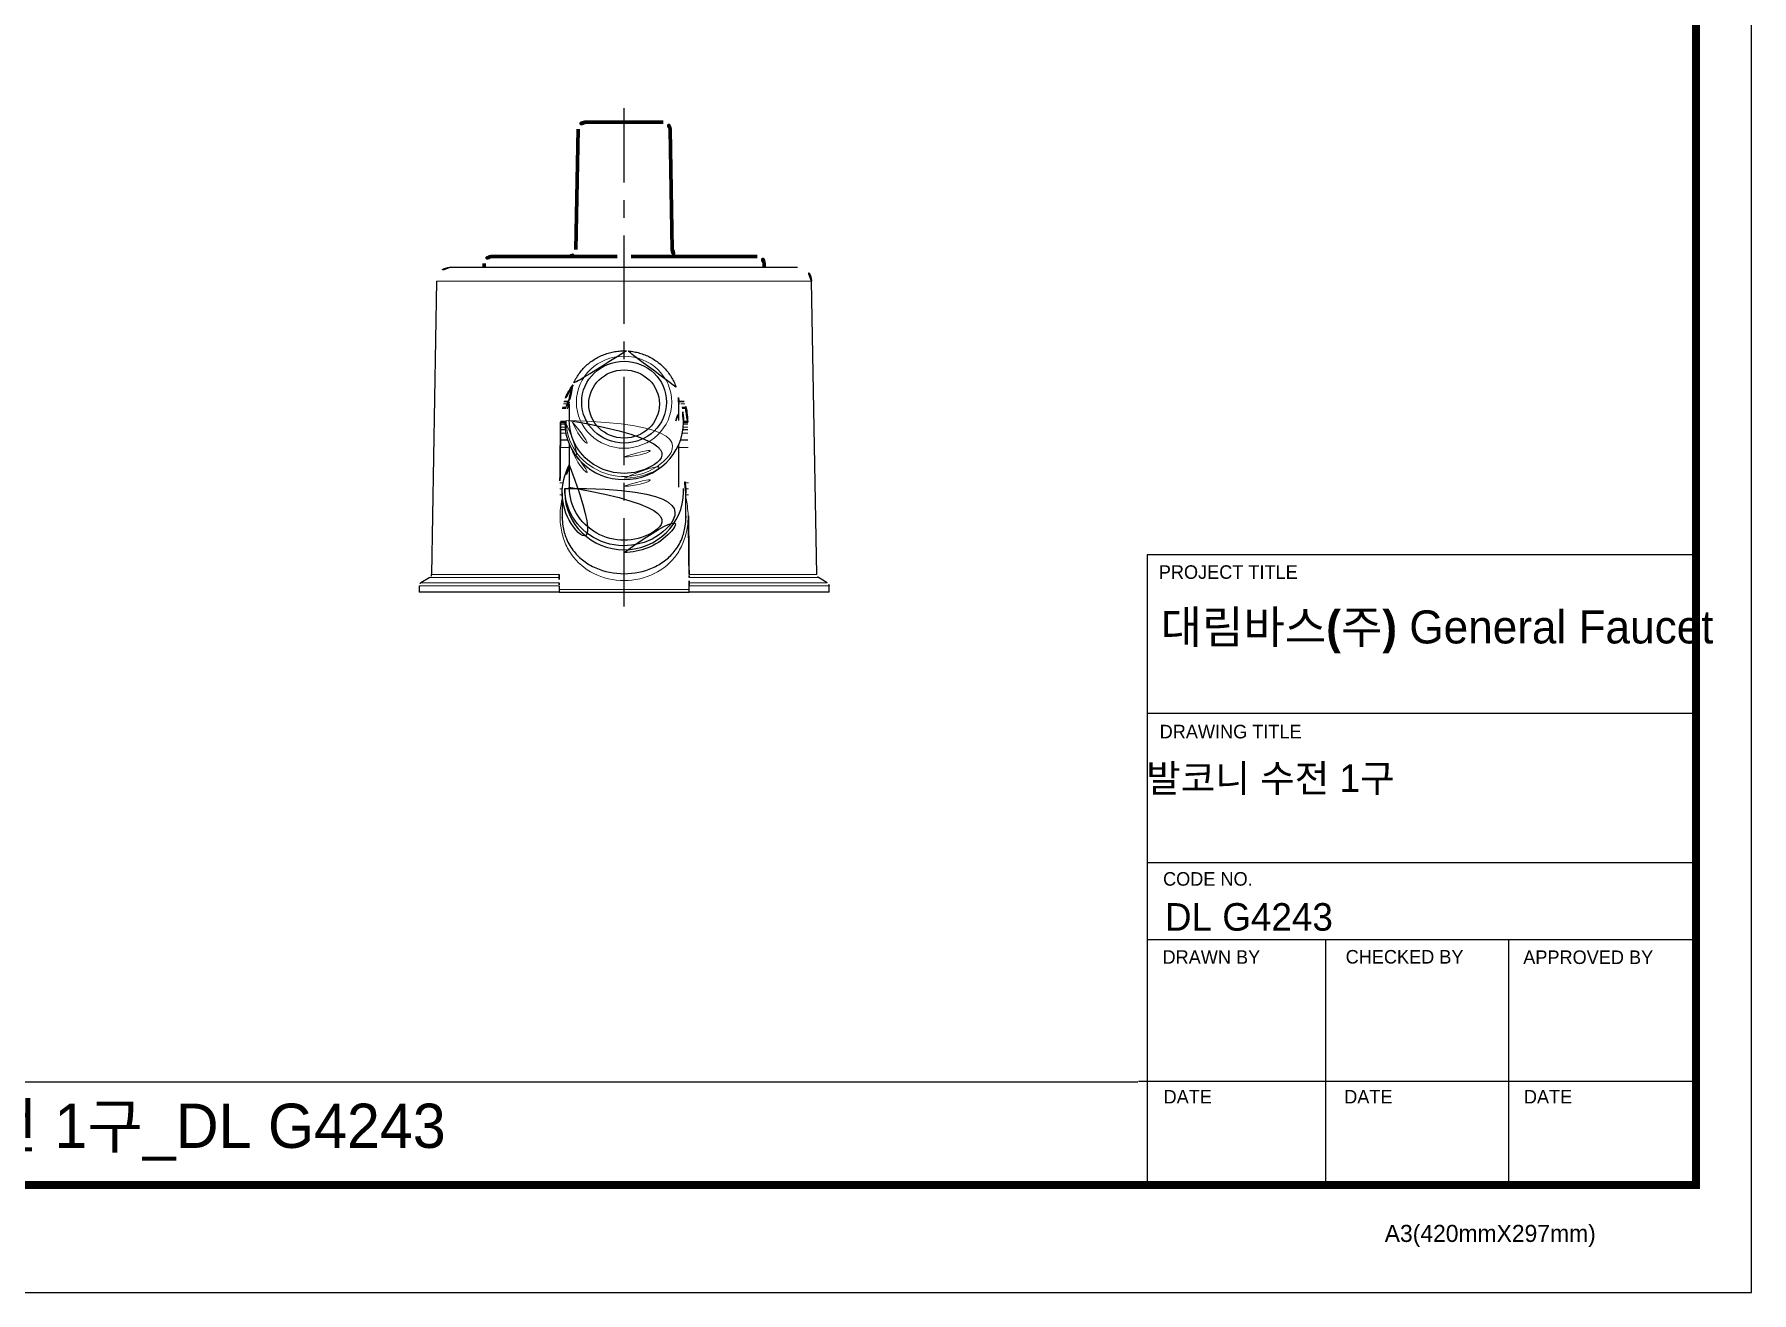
# Model space of a CAD drawing. Extents: x 16296679582 to 16296680068, y -37409616349 to -37409615993.
# Drawn here: x 16296679824.7 to 16296680067.8, y -37409616348.8 to -37409616170.7 of the extents above; entities that cross this region are included whole.
import ezdxf

# ---------------------------------------------------------------- set-up
doc = ezdxf.new("R2010")
doc.units = 0
doc.header["$LTSCALE"] = 10
doc.header["$MEASUREMENT"] = 0
doc.linetypes.add('CENTER', pattern=[2, 1.25, -0.25, 0.25, -0.25])
doc.layers.get('0').update_dxf_attribs({"linetype": 'CONTINUOUS'})
doc.layers.add('1', color=7, linetype='CONTINUOUS')
doc.styles.add('Daelim Dimension', font='')
doc.styles.get('Daelim Dimension').set_extended_font_data('나눔고딕')

msp = doc.modelspace()

# ---------------------------------------------------------------- linework, layer by layer
at = {"color": 1, "linetype": 'CENTER'}
msp.add_line((16296679908.20093, -37409616251.62591), (16296679908.20093, -37409616181.12591), dxfattribs=at)
at = {"color": 5, "ltscale": 40}
for p, q in [((16296680059.91443, -37409616244.35258), (16296679982.22892, -37409616244.35258)), ((16296680059.91443, -37409616266.80708), (16296679982.22892, -37409616266.80708)), ((16296680059.91443, -37409616266.80708), (16296679982.22892, -37409616266.80708)), ((16296680059.91443, -37409616287.93005), (16296679982.22892, -37409616287.93005)), ((16296680059.91443, -37409616287.93005), (16296679982.22892, -37409616287.93005)), ((16296680059.91443, -37409616298.82442), (16296679982.22892, -37409616298.82442)), ((16296680059.91443, -37409616298.82442), (16296679982.22892, -37409616298.82442)), ((16296680007.46185, -37409616298.82442), (16296680007.46185, -37409616333.50482)), ((16296680033.35815, -37409616298.82442), (16296680033.35815, -37409616333.50482)), ((16296680059.91443, -37409616318.85796), (16296679981.00099, -37409616318.85796)), ((16296680059.91443, -37409616318.85796), (16296679982.83416, -37409616318.85796)), ((16296680059.91443, -37409616333.50482), (16296679993.33774, -37409616333.50482))]:
    msp.add_line(p, q, dxfattribs=at)
at = {"color": 5, "ltscale": 0.5}
msp.add_line((16296679982.22892, -37409616244.35258), (16296679982.22892, -37409616333.97473), dxfattribs=at)
at = {"color": 5}
msp.add_line((16296679589.51434, -37409616318.91351), (16296679980.90751, -37409616318.91351), dxfattribs=at)
at = {"ltscale": 0.5}
msp.add_lwpolyline([(16296679581.69809, -37409616348.75546), (16296680067.77809, -37409616348.75546), (16296680067.77809, -37409615992.59546), (16296679581.69809, -37409615992.59546)], close=True, dxfattribs=at)
at = {"color": 5, "linetype": 'ByBlock', "lineweight": 200, "const_width": 1.12}
msp.add_lwpolyline([(16296679589.51434, -37409616333.505), (16296680059.91434, -37409616333.505), (16296680059.91434, -37409616000.86501), (16296679589.51434, -37409616000.86501)], close=True, dxfattribs=at)
at = {"layer": '1', "color": 7, "linetype": 'Continuous', "lineweight": 70}
for p, q in [((16296679901.68379, -37409616184.10846), (16296679901.38645, -37409616201.14336)), ((16296679902.68364, -37409616183.12591), (16296679913.71819, -37409616183.12591)), ((16296679914.71804, -37409616184.10846), (16296679915.01539, -37409616201.14336)), ((16296679888.39557, -37409616203.10846), (16296679888.38654, -37409616203.62591)), ((16296679889.39542, -37409616202.12591), (16296679907.20093, -37409616202.12591)), ((16296679927.0111, -37409616202.12591), (16296679909.20093, -37409616202.12591)), ((16296679928.01998, -37409616203.62591), (16296679928.01095, -37409616203.10846))]:
    msp.add_line(p, q, dxfattribs=at)
at = {"layer": '1', "color": 7, "linetype": 'Continuous'}
for p, q in [((16296679883.66632, -37409616203.62591), (16296679932.73553, -37409616203.62591)), ((16296679881.66663, -37409616205.591), (16296679880.94137, -37409616247.14108)), ((16296679935.46049, -37409616247.14108), (16296679934.73523, -37409616205.591)), ((16296679900.29701, -37409616222.62591), (16296679899.70524, -37409616222.62591)), ((16296679900.45093, -37409616222.99094), (16296679900.45093, -37409616225.3203)), ((16296679915.95093, -37409616225.3203), (16296679915.95093, -37409616222.99094)), ((16296679916.70754, -37409616222.62591), (16296679916.1061, -37409616222.62591)), ((16296679899.18129, -37409616225.62591), (16296679899.80136, -37409616225.62591)), ((16296679899.20575, -37409616225.40591), (16296679899.80094, -37409616225.40591)), ((16296679899.99778, -37409616223.62591), (16296679899.45844, -37409616223.62591)), ((16296679899.80093, -37409616225.37207), (16296679899.80093, -37409616225.57912)), ((16296679916.96112, -37409616223.62591), (16296679916.40481, -37409616223.62591)), ((16296679916.60092, -37409616225.40591), (16296679917.19023, -37409616225.40591)), ((16296679916.60093, -37409616225.57912), (16296679916.60093, -37409616225.37207)), ((16296679916.60122, -37409616225.62591), (16296679917.22129, -37409616225.62591)), ((16296679900.22471, -37409616228.12591), (16296679899.14819, -37409616228.12591)), ((16296679899.87227, -37409616226.62591), (16296679899.16639, -37409616226.62591)), ((16296679917.24396, -37409616228.12591), (16296679916.17715, -37409616228.12591)), ((16296679917.23194, -37409616226.62591), (16296679916.53081, -37409616226.62591)), ((16296679900.45093, -37409616228.70882), (16296679900.45093, -37409616234.7672)), ((16296679915.95093, -37409616234.7672), (16296679915.95093, -37409616228.70882)), ((16296679899.45093, -37409616235.54366), (16296679899.45093, -37409616238.92892)), ((16296679899.80093, -37409616234.93543), (16296679899.80093, -37409616235.4919)), ((16296679916.60093, -37409616235.4919), (16296679916.60093, -37409616234.93543)), ((16296679916.95093, -37409616238.92885), (16296679916.95093, -37409616235.54366)), ((16296679880.69144, -37409616247.56536), (16296679879.45093, -37409616248.28157)), ((16296679936.95093, -37409616248.28157), (16296679935.71041, -37409616247.56536)), ((16296679879.20093, -37409616248.71458), (16296679879.20093, -37409616249.62591)), ((16296679898.99114, -37409616249.62591), (16296679879.20093, -37409616249.62591)), ((16296679898.99909, -37409616248.71458), (16296679898.99114, -37409616249.62591)), ((16296679898.99136, -37409616249.62591), (16296679917.4105, -37409616249.62591)), ((16296679917.41072, -37409616249.62591), (16296679917.40276, -37409616248.71458)), ((16296679937.20093, -37409616249.62591), (16296679917.41072, -37409616249.62591)), ((16296679937.20093, -37409616249.62591), (16296679937.20093, -37409616248.71458))]:
    msp.add_line(p, q, dxfattribs=at)
at = {"layer": '1', "color": 5, "linetype": 'Continuous', "lineweight": 5}
for p, q in [((16296679881.66663, -37409616205.591), (16296679934.73523, -37409616205.591)), ((16296679899.48961, -37409616223.42591), (16296679900.04691, -37409616223.42591)), ((16296679900.17848, -37409616222.96693), (16296679899.61687, -37409616222.96693)), ((16296679899.69061, -37409616222.66695), (16296679900.28227, -37409616222.66695)), ((16296679916.12039, -37409616222.66695), (16296679916.71043, -37409616222.66695)), ((16296679916.79723, -37409616222.96693), (16296679916.22412, -37409616222.96693)), ((16296679916.35653, -37409616223.42591), (16296679916.91216, -37409616223.42591)), ((16296679899.80485, -37409616225.8259), (16296679899.18921, -37409616225.8259)), ((16296679899.20329, -37409616225.42591), (16296679899.80153, -37409616225.42591)), ((16296679917.21581, -37409616225.8259), (16296679916.59775, -37409616225.8259)), ((16296679916.60148, -37409616225.42591), (16296679917.20726, -37409616225.42591)), ((16296679899.15826, -37409616227.12591), (16296679899.95444, -37409616227.12591)), ((16296679899.1754, -37409616226.28488), (16296679899.83296, -37409616226.28488)), ((16296679899.86651, -37409616226.58487), (16296679899.18867, -37409616226.58487)), ((16296679916.44625, -37409616227.12591), (16296679917.21798, -37409616227.12591)), ((16296679917.21477, -37409616226.58487), (16296679916.53696, -37409616226.58487)), ((16296679916.56964, -37409616226.28488), (16296679917.22719, -37409616226.28488)), ((16296679900.45035, -37409616229.12591), (16296679899.15896, -37409616229.12591)), ((16296679917.26168, -37409616229.12591), (16296679915.9515, -37409616229.12591)), ((16296679899.46955, -37409616234.99194), (16296679899.08693, -37409616234.99194)), ((16296679899.57482, -37409616234.12591), (16296679899.10685, -37409616234.12591)), ((16296679916.82704, -37409616234.12591), (16296679917.29501, -37409616234.12591)), ((16296679916.93231, -37409616234.99194), (16296679917.31493, -37409616234.99194)), ((16296679899.0888, -37409616235.85796), (16296679899.45092, -37409616235.85796)), ((16296679917.31306, -37409616235.85796), (16296679916.95093, -37409616235.85796)), ((16296679899.00912, -37409616247.56536), (16296679880.69144, -37409616247.56536)), ((16296679880.94137, -37409616247.14108), (16296679899.01283, -37409616247.14108)), ((16296679917.38903, -37409616247.14108), (16296679935.46049, -37409616247.14108)), ((16296679935.71041, -37409616247.56536), (16296679917.39273, -37409616247.56536)), ((16296679879.20093, -37409616248.71458), (16296679898.99909, -37409616248.71458)), ((16296679899.00287, -37409616248.28157), (16296679879.45093, -37409616248.28157)), ((16296679898.99471, -37409616249.24593), (16296679917.40715, -37409616249.24593)), ((16296679936.95093, -37409616248.28157), (16296679917.39898, -37409616248.28157)), ((16296679917.40276, -37409616248.71458), (16296679937.20093, -37409616248.71458))]:
    msp.add_line(p, q, dxfattribs=at)
at = {"layer": '1', "color": 7, "linetype": 'Continuous', "lineweight": 70}
for centre, start, end in [((16296679902.68364, -37409616184.12591), 90, 178.9997907194177), ((16296679913.71819, -37409616184.12591), 1.00020928058228, 90), ((16296679900.38663, -37409616201.12591), 270, 358.9997907194177), ((16296679916.01523, -37409616201.12591), 181.0002092805823, 270), ((16296679889.39542, -37409616203.12591), 90, 178.9997907194177), ((16296679927.0111, -37409616203.12591), 1.00020928058228, 90)]:
    msp.add_arc(centre, 1, start, end, dxfattribs=at)
at = {"layer": '1', "color": 7, "linetype": 'Continuous'}
for centre, radius, start, end in [((16296679883.66632, -37409616205.62591), 2, 90, 178.9997907194177), ((16296679932.73553, -37409616205.62591), 2, 1.00020928058228, 90), ((16296679879.70093, -37409616248.71458), 0.5, 119.9999304359985, 180), ((16296679936.70093, -37409616248.71458), 0.5, 0, 60.00006956400156)]:
    msp.add_arc(centre, radius, start, end, dxfattribs=at)
at = {"layer": '1', "color": 7, "linetype": 'Continuous', "extrusion": (0, 0, -1)}
for centre, start, end in [((-16296679880.44144, -37409616247.13235), 181.0002092805823, 240.0000695640015), ((-16296679935.96041, -37409616247.13235), 299.9999304359984, 358.9997907194177)]:
    msp.add_arc(centre, 0.5, start, end, dxfattribs=at)
at = {"layer": '1', "color": 5, "linetype": 'Continuous', "lineweight": 5}
msp.add_ellipse((16296679908.20093, -37409616222.73212), major_axis=(-6.75, 0), ratio=0.9659258262890685, dxfattribs=at)
at = {"layer": '1', "color": 7, "linetype": 'Continuous'}
for centre, major_axis, ratio in [((16296679908.20093, -37409616222.73212), (5.999999999999997, 0), 0.9659258262890685), ((16296679908.20093, -37409616222.99094), (-4.999999999999996, 0), 0.9659258262890683)]:
    msp.add_ellipse(centre, major_axis=major_axis, ratio=ratio, dxfattribs=at)
for centre, major_axis, ratio, start_param, end_param in [((16296679908.20093, -37409616222.99094), (7.75, 0), 0.9659258262890685, 2.793170393038118, 3.490800361313269), ((16296679908.20093, -37409616225.37207), (8.4, 0), 0.9659258262890683, 2.729749535031752, 3.141592696500322), ((16296679908.20093, -37409616222.99094), (7.75, 0), 0.9659258262890685, 0, 0.3243695015197111), ((16296679908.20093, -37409616225.37207), (8.4, 0), 0.9659258262890683, 0, 0.4118431612238436), ((16296679908.20093, -37409616225.57912), (-8.4, 0), 0.9659258262890683, 0, 3.14159261067926), ((16296679908.20093, -37409616225.3203), (-7.749999999999998, 0), 0.9659258262890685, 0, 3.141592693374133), ((16296679908.20093, -37409616222.99094), (7.75, 0), 0.9659258262890685, 5.957539531489722, 6.283185307179586), ((16296679908.20093, -37409616227.13204), (7.75, 0), 0.9659258262890685, 3.464685806224084, 3.490800361313264), ((16296679908.20093, -37409616235.54366), (8.75, 0), 0.9659258262890684, 2.658769129972673, 4.71238896301365), ((16296679908.20093, -37409616234.93543), (-8.399999999999999, 0), 0.9659258262890688, 5.891468019245348, 6.283185307179586), ((16296679908.20093, -37409616235.54366), (8.75, 0), 0.9659258262890684, 0, 0.4828234879246046), ((16296679908.20093, -37409616234.93543), (-8.399999999999999, 0), 0.9659258262890688, 0, 3.537531535111939), ((16296679908.20093, -37409616235.4919), (-8.399999999999999, 0), 0.9659258262890688, 0, 3.14159261067926), ((16296679908.20093, -37409616234.7672), (-7.75, 0), 0.9659258262890685, 0, 3.141592693374133), ((16296679908.20093, -37409616235.54366), (8.75, 0), 0.9659258262890684, 4.71238896301365, 6.283185307179586)]:
    msp.add_ellipse(centre, major_axis=major_axis, ratio=ratio, start_param=start_param, end_param=end_param, dxfattribs=at)
at = {"layer": '1', "color": 5, "linetype": 'Continuous', "lineweight": 5}
for centre, major_axis, ratio, start_param, end_param in [((16296679908.20093, -37409616225.3203), (-8.200000000000001, 0), 0.9659258262890685, 5.948507557814811, 6.283185307179586), ((16296679908.20093, -37409616225.37207), (8.4, 0), 0.9659258262890683, 3.141592696500318, 4.712389001108876), ((16296679908.20093, -37409616225.3203), (-8.200000000000001, 0), 0.9659258262890685, 0, 3.476270384164893), ((16296679908.20093, -37409616222.99094), (7.75, 0), 0.9659258262890685, 3.490800361313267, 4.712389025686449), ((16296679908.20093, -37409616227.13204), (7.75, 0), 0.9659258262890685, 3.490800361313267, 4.712389025686449), ((16296679908.20093, -37409616222.99094), (7.75, 0), 0.9659258262890685, 4.712389025686461, 5.957539664585617), ((16296679908.20093, -37409616225.37207), (8.4, 0), 0.9659258262890683, 4.712389001108887, 6.283185307179586), ((16296679908.20093, -37409616227.13204), (7.75, 0), 0.9659258262890685, 4.712389025686461, 5.957539664585617)]:
    msp.add_ellipse(centre, major_axis=major_axis, ratio=ratio, start_param=start_param, end_param=end_param, dxfattribs=at)
at = {"layer": '1', "color": 7, "linetype": 'Continuous'}
for points, knots in [([(16296679908.54237, -37409616215.47824), (16296679908.39312, -37409616215.47186), (16296679907.97769, -37409616215.46572), (16296679907.29528, -37409616215.50898), (16296679906.50547, -37409616215.63937), (16296679905.73341, -37409616215.84811), (16296679904.98762, -37409616216.133), (16296679904.27602, -37409616216.491), (16296679903.60627, -37409616216.91828), (16296679902.9855, -37409616217.41027), (16296679902.42047, -37409616217.96173), (16296679901.91671, -37409616218.56657), (16296679901.4815, -37409616219.21886), (16296679901.15013, -37409616219.83872), (16296679900.98794, -37409616220.24683), (16296679900.92841, -37409616220.41681)], [0, 0, 0, 0, 0.04572093262331463, 0.127419910256163, 0.2091486306429527, 0.2908749507410347, 0.372590445697524, 0.4542867109219745, 0.535955567926173, 0.6175893728732087, 0.6991814032772119, 0.78072630190415, 0.86222053797281, 0.9436628298706241, 1, 1, 1, 1]), ([(16296679915.53523, -37409616220.58714), (16296679915.51289, -37409616220.51217), (16296679915.40961, -37409616220.19143), (16296679915.15522, -37409616219.64837), (16296679914.76777, -37409616218.97068), (16296679914.30588, -37409616218.33705), (16296679913.78045, -37409616217.75233), (16296679913.19539, -37409616217.22321), (16296679912.55729, -37409616216.75518), (16296679911.87276, -37409616216.35328), (16296679911.14906, -37409616216.02179), (16296679910.39382, -37409616215.7643), (16296679909.61518, -37409616215.5836), (16296679908.99357, -37409616215.5038), (16296679908.63512, -37409616215.48221), (16296679908.54237, -37409616215.47824)], [0, 0, 0, 0, 0.0258349312016928, 0.1114525713498061, 0.1971014636230623, 0.2827906127845014, 0.368526602032797, 0.4543134428962649, 0.5401526301785755, 0.6260433563012365, 0.7119828266807555, 0.7979666167453663, 0.8839890199249717, 0.9700433511048808, 1, 1, 1, 1]), ([(16296679899.45166, -37409616239.04089), (16296679899.45703, -37409616239.44878), (16296679899.53493, -37409616240.49197), (16296679900.00187, -37409616242.20934), (16296679901.00645, -37409616243.89595), (16296679902.44204, -37409616245.25888), (16296679904.68812, -37409616246.56274), (16296679906.8133, -37409616247.00225), (16296679909.58417, -37409616247.00302), (16296679911.71164, -37409616246.56384), (16296679913.95875, -37409616245.2596), (16296679915.39242, -37409616243.89889), (16296679916.39743, -37409616242.21596), (16296679916.86122, -37409616240.50737), (16296679916.9484, -37409616239.46068), (16296679916.95368, -37409616239.05235)], [0, 0, 0, 0, 0.04431888147521995, 0.1133714034114981, 0.1968431358419854, 0.2729323187277058, 0.3493170420491981, 0.5000745207353361, 0.5002827009719606, 0.6511862712476408, 0.7276212936276483, 0.8036122402577351, 0.8868481158542857, 0.9557226837954196, 1, 1, 1, 1]), ([(16296679899.01283, -37409616247.14108), (16296679899.01236, -37409616247.19458), (16296679899.01189, -37409616247.24868), (16296679899.01101, -37409616247.34895), (16296679899.0106, -37409616247.39648), (16296679899.00987, -37409616247.48033), (16296679899.00954, -37409616247.51747), (16296679899.00923, -37409616247.5534), (16296679899.00917, -37409616247.55956), (16296679899.00912, -37409616247.56536)], [0, 0, 0, 0, 0.308207957112528, 0.308207957112528, 0.61592856638921, 0.61592856638921, 0.9311409421399937, 0.9311409421399937, 1, 1, 1, 1]), ([(16296679917.39273, -37409616247.56536), (16296679917.39249, -37409616247.53776), (16296679917.39218, -37409616247.5014), (16296679917.39143, -37409616247.41609), (16296679917.39099, -37409616247.36586), (16296679917.39005, -37409616247.25836), (16296679917.38954, -37409616247.19933), (16296679917.38903, -37409616247.14108)], [0, 0, 0, 0, 0.3315811354115968, 0.3315811354115968, 0.664162757069874, 0.664162757069874, 1, 1, 1, 1]), ([(16296679899.00287, -37409616248.28157), (16296679899.00263, -37409616248.30915), (16296679899.00232, -37409616248.34547), (16296679899.00157, -37409616248.43057), (16296679899.00114, -37409616248.48062), (16296679899.00018, -37409616248.59074), (16296679898.99963, -37409616248.65323), (16296679898.99909, -37409616248.71458)], [0, 0, 0, 0, 0.3250821345032145, 0.3250821345032145, 0.6510369208662223, 0.6510369208662223, 1, 1, 1, 1]), ([(16296679917.40276, -37409616248.71458), (16296679917.40229, -37409616248.66088), (16296679917.40182, -37409616248.60641), (16296679917.40094, -37409616248.50508), (16296679917.40051, -37409616248.45685), (16296679917.39977, -37409616248.37168), (16296679917.39944, -37409616248.33385), (16296679917.39911, -37409616248.29586), (16296679917.39904, -37409616248.28846), (16296679917.39898, -37409616248.28157)], [0, 0, 0, 0, 0.3048007067866433, 0.3048007067866433, 0.609210733212805, 0.609210733212805, 0.9196912687600604, 0.9196912687600604, 1, 1, 1, 1])]:
    msp.add_open_spline(points, degree=3, knots=knots, dxfattribs=at)
for points, degree in [([(16296679900.97618, -37409616220.26231), (16296679899.8606, -37409616221.77176), (16296679899.218, -37409616223.631), (16296679899.20127, -37409616225.54737)], 3), ([(16296679917.20059, -37409616225.54737), (16296679917.18392, -37409616223.63763), (16296679916.53874, -37409616221.77813), (16296679915.43374, -37409616220.27475)], 3), ([(16296679899.20127, -37409616225.54737), (16296679899.13846, -37409616232.74527), (16296679899.07564, -37409616239.94317), (16296679899.01283, -37409616247.14108)], 3), ([(16296679917.38903, -37409616247.14108), (16296679917.32622, -37409616239.94317), (16296679917.2634, -37409616232.74527), (16296679917.20059, -37409616225.54737)], 3), ([(16296679899.4536, -37409616239.07977), (16296679899.46353, -37409616238.91878)], 1), ([(16296679916.93757, -37409616238.87263), (16296679916.94991, -37409616239.07166)], 1), ([(16296679899.00912, -37409616247.56536), (16296679899.00704, -37409616247.80361), (16296679899.00496, -37409616248.04237), (16296679899.00287, -37409616248.28157)], 3), ([(16296679917.39898, -37409616248.28157), (16296679917.3969, -37409616248.04237), (16296679917.39481, -37409616247.80361), (16296679917.39273, -37409616247.56536)], 3)]:
    msp.add_open_spline(points, degree=degree, dxfattribs=at)
at = {"layer": '1', "color": 5, "linetype": 'Continuous', "lineweight": 5}
msp.add_open_spline([(16296679916.96308, -37409616236.35356), (16296679917.03624, -37409616236.69576), (16296679917.19719, -37409616237.51966), (16296679917.28451, -37409616238.85548), (16296679917.18674, -37409616240.58499), (16296679916.70883, -37409616242.48386), (16296679915.38495, -37409616244.96843), (16296679912.69049, -37409616247.26247), (16296679909.67873, -37409616247.96916), (16296679906.71542, -37409616247.96796), (16296679903.70384, -37409616247.25835), (16296679901.00776, -37409616244.96065), (16296679899.68756, -37409616242.46674), (16296679899.15926, -37409616240.33831), (16296679899.09885, -37409616238.22939), (16296679899.32921, -37409616236.93876), (16296679899.4466, -37409616236.35261)], degree=3, knots=[0, 0, 0, 0, 0.0306967062855089, 0.07353123181478385, 0.1149326192139101, 0.1796380876187652, 0.2441120263147881, 0.3723146280537699, 0.5000306344693063, 0.5002649381942216, 0.6279428079309132, 0.7562649649544072, 0.8210831187496503, 0.8855687415323655, 0.9477936807149894, 1, 1, 1, 1], dxfattribs=at)

# ---------------------------------------------------------------- texts
at = {"color": 5, "ltscale": 40, "style": 'Daelim Dimension'}
for s, height, p in [('PROJECT TITLE', 1.918195080239635, (16296679983.8735, -37409616247.73385)), ('DRAWING TITLE', 1.918195080239635, (16296679983.99648, -37409616270.30997)), ('CODE NO.', 1.918195080239635, (16296679984.47751, -37409616291.15839)), ('DRAWN BY', 1.918195080240559, (16296679984.40229, -37409616302.21532)), ('CHECKED BY', 1.918195080239635, (16296680010.31922, -37409616302.1813)), ('APPROVED BY', 1.918195080238713, (16296680035.45455, -37409616302.24326)), ('DATE', 1.918195080240559, (16296679984.55211, -37409616321.98556)), ('DATE', 1.918195080240559, (16296680010.11524, -37409616321.98556)), ('DATE', 1.918195080240559, (16296680035.54276, -37409616321.98556)), ('A3(420mmX297mm)', 2.420970589889783, (16296680015.84986, -37409616341.58073))]:
    msp.add_text(s, height=height, dxfattribs=at).set_placement(p)
at = {"attachment_point": 1, "style": 'Daelim Dimension'}
for s, insert, char_height, width in [('{\\fPretendard Variable SemiBold|b0|i0|c129|p2;\\C7;대림바스(주)} General Faucet', (16296679984.13027, -37409616252.20586), 4.670185693902073, 75.06045175078832), (' 발코니 수전 1구', (16296679980.64186, -37409616274.00307), 3.898736024601601, 65.6117406497652), ('DL G4243', (16296679984.74539, -37409616293.62899), 3.898736024601601, 65.6117406497652)]:
    msp.add_mtext(s, dxfattribs=dict(at, insert=insert, char_height=char_height, width=width))
at = {"color": 2, "insert": (16296679673.97425, -37409616322.00661), "char_height": 6.265825753824004, "width": 272.0719827405568, "attachment_point": 1, "style": 'Daelim Dimension'}
msp.add_mtext('{\\fPretendard Variable SemiBold|b0|i0|c129|p2;대림바스(주)} General Faucet_발코니 수전 1구_DL G4243', dxfattribs=at)

doc.saveas('drawing.dxf')
